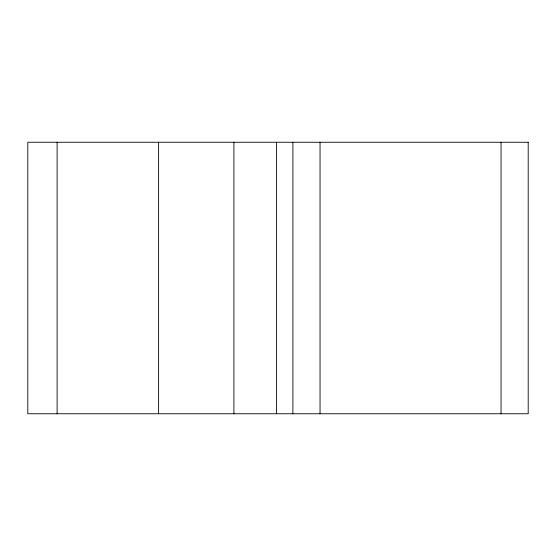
<?xml version="1.0" encoding="UTF-8"?>
<svg xmlns="http://www.w3.org/2000/svg" width="556" height="556" viewBox="0 0 556 556"><rect width="100%" height="100%" fill="white"/><g stroke="black" fill="none" stroke-linecap="round" stroke-linejoin="round"><path stroke-width="0.83" d="M501.046 142.246L501.046 413.754M320.041 142.246L320.041 413.754M292.894 142.246L292.894 413.754M276.513 142.246L276.513 413.754M233.916 142.246L233.916 413.754M158.606 142.246L158.606 413.754M57.108 142.246L57.108 413.754M528.2 142.246L27.8 142.246L27.8 413.754L528.2 413.754L528.2 142.246"/></g></svg>
